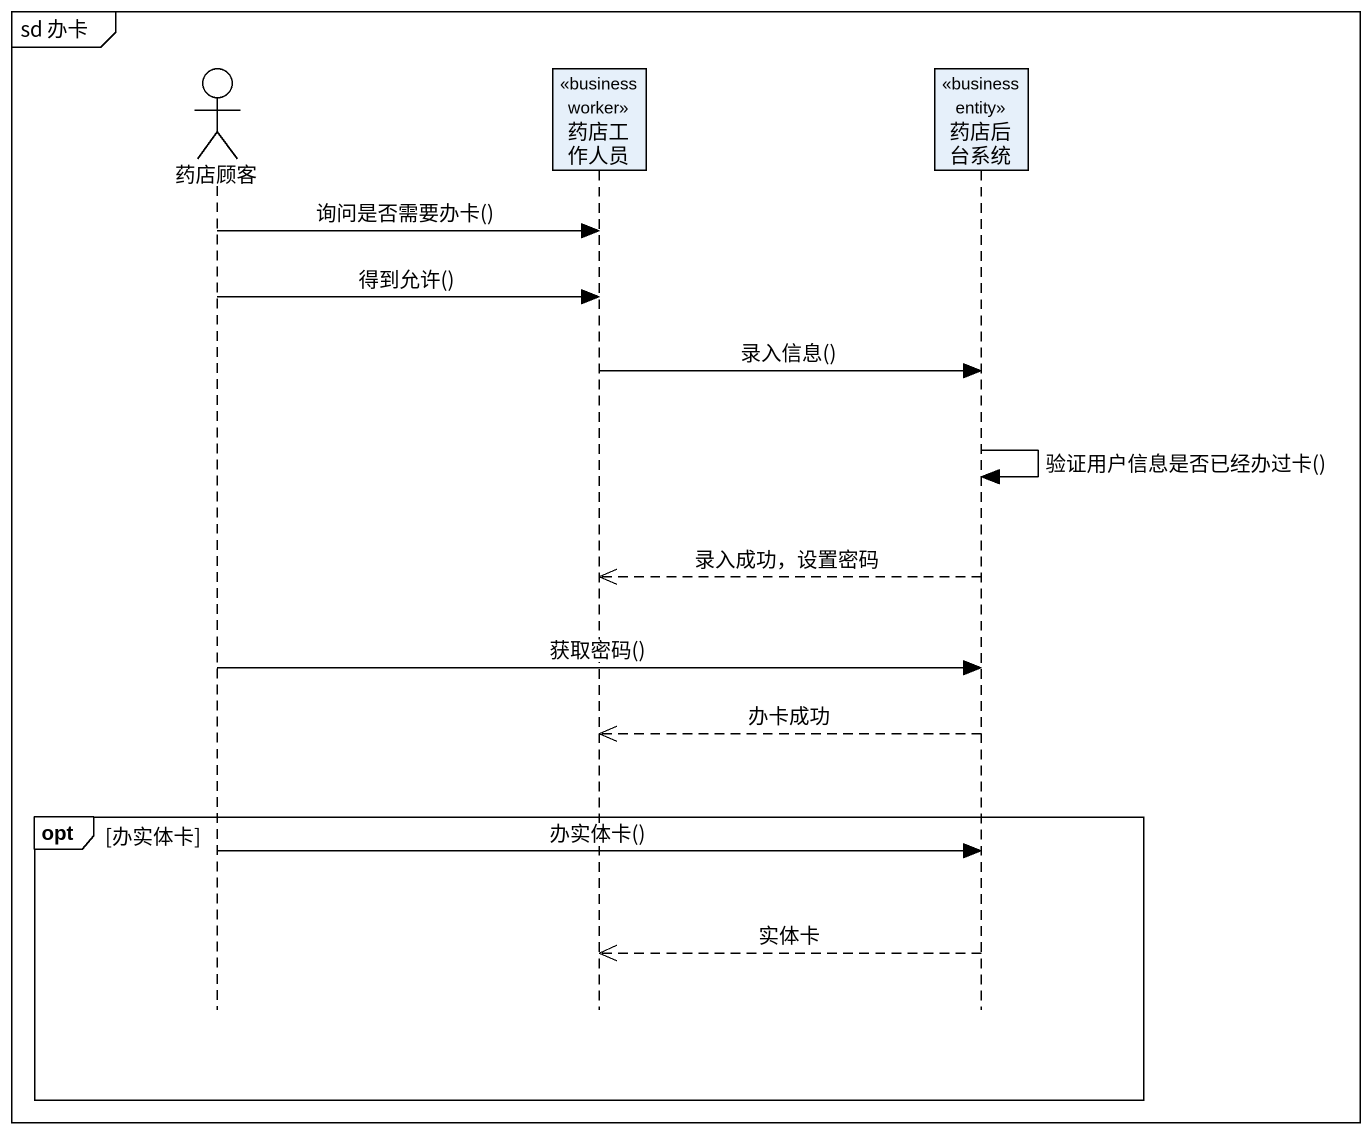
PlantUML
@startuml
mainframe sd 办卡
hide footbox
actor 药店顾客
participant 药店工作人员 <<business worker>>
participant 药店后台系统 <<business entity>>

药店顾客 -> 药店工作人员 : 询问是否需要办卡()
药店顾客 -> 药店工作人员 : 得到允许()
药店工作人员 -> 药店后台系统 : 录入信息()
药店后台系统 -> 药店后台系统 : 验证用户信息是否已经办过卡()
药店后台系统 -->> 药店工作人员 : 录入成功，设置密码
药店顾客 -> 药店后台系统 : 获取密码()
药店后台系统 -->> 药店工作人员 : 办卡成功
opt 办实体卡
  药店顾客 -> 药店后台系统 : 办实体卡()
  药店后台系统 -->> 药店工作人员 : 实体卡
end
@enduml
